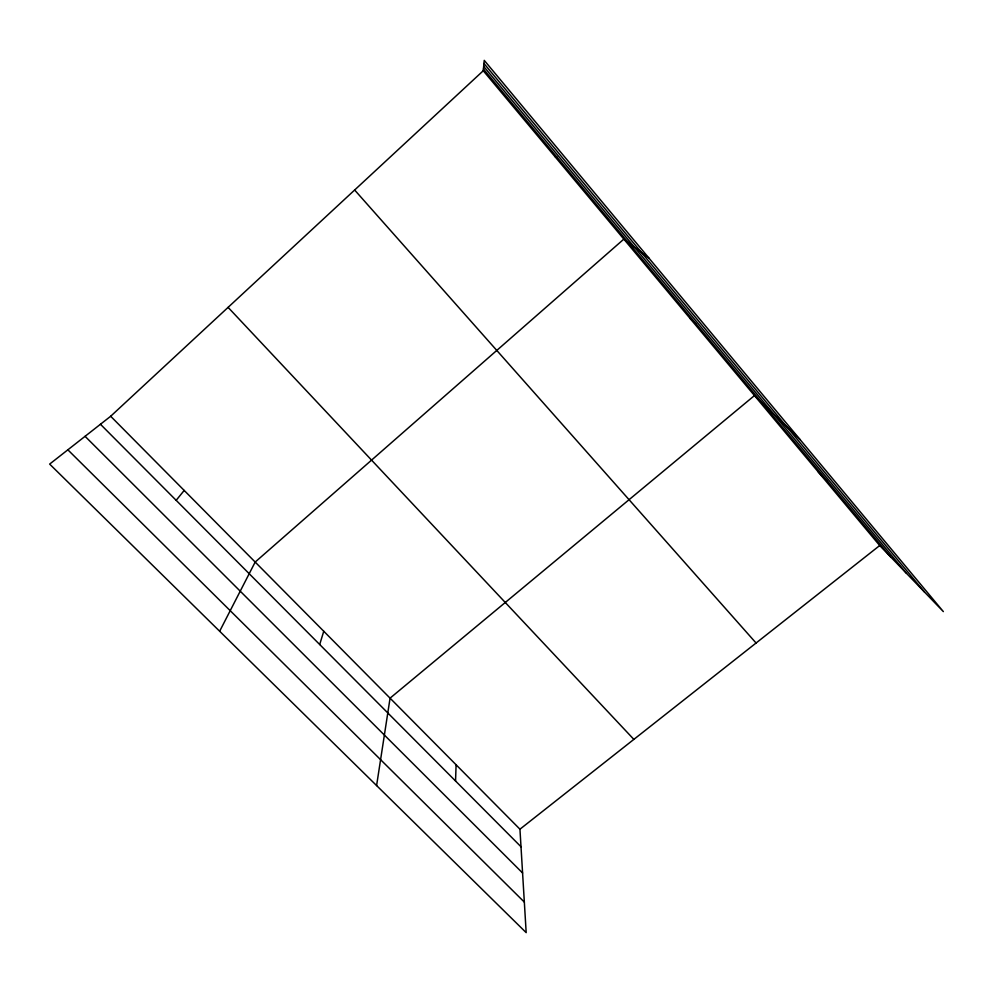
<?xml version="1.0" encoding="UTF-8"?>
<svg xmlns="http://www.w3.org/2000/svg" width="993" height="993" viewBox="0 0 993 993"><rect width="100%" height="100%" fill="white"/><g stroke="black" fill="none" stroke-linecap="round" stroke-linejoin="round"><path stroke-width="1.49" d="M455.551 780.995L456.097 764.784M483.256 70.751L484.236 60.362L943.35 611.601L879.699 545.542L483.256 70.751L110.67 416.253L49.65 464.091L526.178 932.638L519.947 829.205L110.67 416.253M376.595 785.562L390.063 698.153L754.469 395.562L800.147 439.663M319.696 644.519L323.755 631.25M219.652 631.25L255.176 562.063L623.852 239.127L649 258.192M176.171 500.323L184.189 490.43M519.947 829.205L879.699 545.542M554.876 156.509L557.123 157.328M690.346 318.753L696.329 324.115M67.859 449.817L524.341 902.103M85.075 436.324L522.591 872.996M100.454 424.272L521.002 846.756M818.207 471.898L827.454 481.22M228.092 307.371L633.857 739.388M354.638 190.011L756.07 643.017M483.665 66.419L906.497 573.358M483.417 69.026L890.423 556.663M483.939 63.49L924.446 591.977"/></g></svg>
